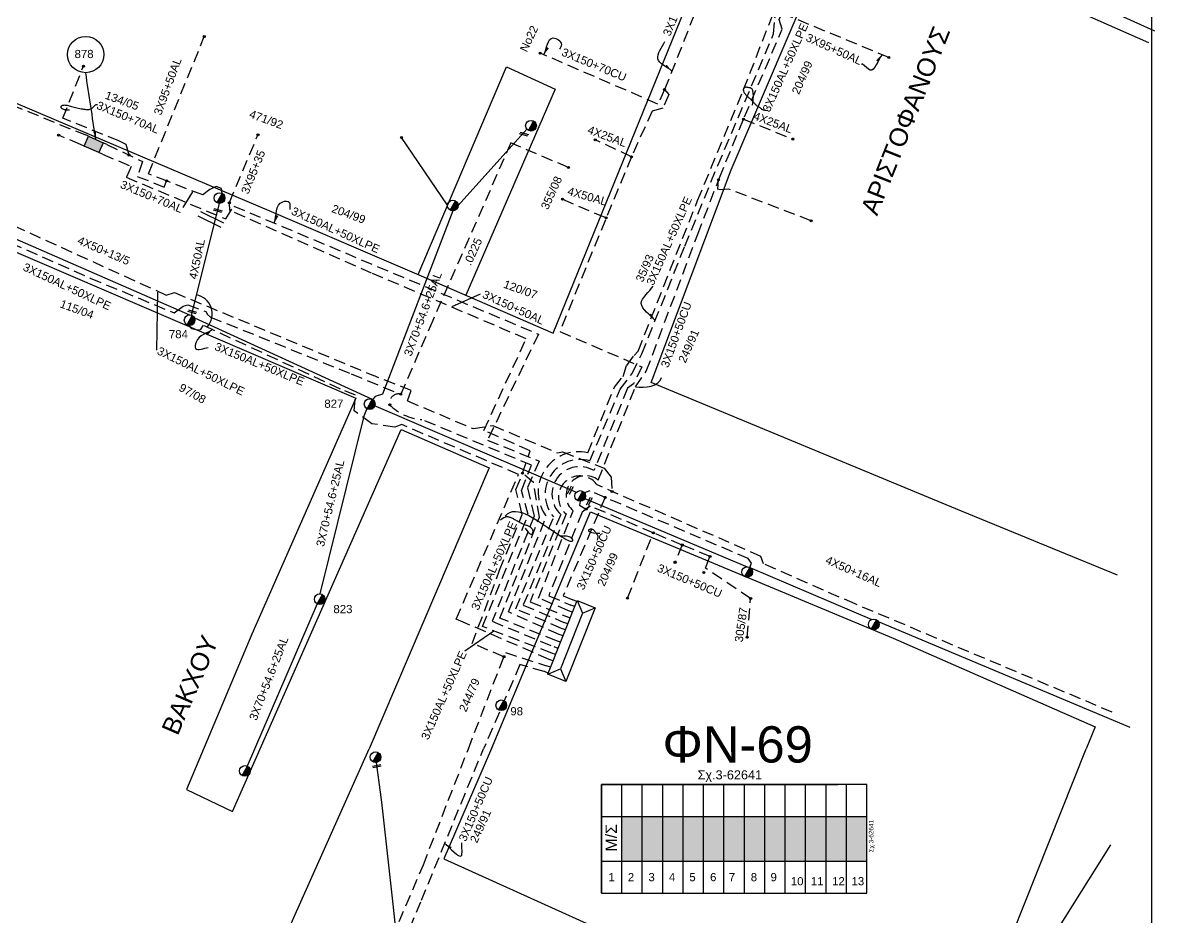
# Model space of a CAD drawing. Header units: millimetres. Extents: x 924 to 3152, y 704 to 1760.
# Drawn here: x 2663.6 to 2912.9, y 1085 to 1282.1 of the extents above; entities that cross this region are included whole.
import ezdxf
from ezdxf.enums import TextEntityAlignment as Align

# ---------------------------------------------------------------- set-up
doc = ezdxf.new("R2010")
doc.units = ezdxf.units.MM
doc.linetypes.add('DASHED', pattern=[19.05, 12.7, -6.35])
for name, color, linetype in [('Link Box 4 Διευθύνσεων', 7, 'Continuous'), ('Άγνωστα', 7, 'Continuous'), ('Ασφαλειοκιβώτια Χ.Τ 13 αναχωρήσεων', 7, 'Continuous'), ('Γέφυρες Εναέριου Δικτύου', 7, 'Continuous'), ('Γυμνά εναέρια ΧΤ (3Φ)   4x50AL', 7, 'Continuous'), ('Γυμνά εναέρια ΧΤ και ΦΟΠ (3Φ)   4x50+16AL', 7, 'Continuous'), ('Επιγραφές - Σχήματα', 7, 'Continuous'), ('Καλώδια ΧΤ   3x150+50AL', 7, 'DASHED'), ('Καλώδια ΧΤ   3x150+50CU', 7, 'DASHED'), ('Καλώδια ΧΤ   3x150+70AL', 7, 'DASHED'), ('Καλώδια ΧΤ   3x150AL+50XLPE', 7, 'DASHED'), ('Μηχανική τομή', 7, 'Continuous'), ('Στύλος ΦΜ', 7, 'Continuous'), ('Στύλος ΦΜ @ 1', 7, 'Continuous'), ('Συνδέσεις', 7, 'Continuous'), ('Συνεστραμμένα ΧΤ   3x70+54.6+25 AL', 7, 'SYN_LINE'), ('Συνεστραμμένα ΧΤ   4x120+25 AL', 7, 'SYN_LINE'), ('Τομή', 7, 'Continuous'), ('Υποσταθμός πόλεως', 7, 'Continuous'), ('Υπόβαθρο ΔΕΗ', 7, 'Continuous'), ('Υπόγεια καλώδια Παροχών ΧΤ   .0225', 7, 'DASHED'), ('Υπόγεια καλώδια Παροχών ΧΤ   4x25', 7, 'DASHED'), ('Υπόγεια καλώδια Παροχών ΧΤ   4x50AL', 7, 'DASHED')]:
    doc.layers.add(name, color=color, linetype=linetype)
doc.styles.get("Standard").update_dxf_attribs({"font": 'ARIAL.TTF'})
doc.linetypes.add('SYN_LINE', pattern='A,0.5,-0.0001,["/\\/\\/\\/",Standard,S=0.1,R=0,X=0,Y=-0.05],-0.25', length=0.7501)
doc.dimstyles.new('ISO-25', dxfattribs={"dimtxt": 2.5, "dimasz": 2.5, "dimexe": 1.25, "dimexo": 0.625, "dimtad": 1, "dimtxsty": 'Standard', "dimcen": 2.5, "dimadec": 0, "dimazin": 0, "dimtfac": 1, "dimtmove": 0, "dimatfit": 3, "dimfxl": 1, "dimarcsym": 0})
doc.dimstyles.get("Standard").update_dxf_attribs({"dimtxt": 0.18, "dimasz": 0.18, "dimexe": 0.18, "dimexo": 0.0625, "dimgap": 0.09, "dimtad": 0, "dimtih": 1, "dimtoh": 1, "dimdec": 4, "dimzin": 0, "dimdsep": 46, "dimtxsty": 'Standard', "dimcen": 0.09, "dimadec": 0, "dimazin": 0, "dimtfac": 1, "dimtdec": 4, "dimtofl": 0, "dimtmove": 0, "dimatfit": 3, "dimfxl": 1, "dimtolj": 1, "dimtzin": 0, "dimarcsym": 0})

# ---------------------------------------------------------------- blocks, each defined once
blk = doc.blocks.new('ΥΠΑΡΧΩΝ ΤΣΙΜΕΝΤΕΝΙΟΣ ΣΤΥΛΟΣ')
at = {"layer": 'Στύλος ΦΜ'}
blk.add_hatch(color=256, dxfattribs=at).paths.add_polyline_path([(-1.29, -2.28, 0.574793), (2.62, 0, 0.268822), (1.3, 2.27)])
blk.add_line((-1.29, -2.28), (1.3, 2.27), dxfattribs=at)
blk.add_circle((0, 0), 2.62, dxfattribs=at)
at = {"layer": 'Στύλος ΦΜ', "flags": 4}
for tag, p in [('ΑΡΙΘΜΟΣ', (-4.68, 8.05)), ('ΤΥΠΟΣ', (-4.91, 3.03))]:
    blk.add_attdef(tag, p, '', height=4, dxfattribs=at)
blk = doc.blocks.new('ΜΗΧΑΝΙΚΗ ΤΟΜΗ')
at = {"layer": 'Μηχανική τομή', "ltscale": 40}
for p, q in [((-1.89, 0.78), (1.89, 0.78)), ((1.89, 0), (-1.89, 0))]:
    blk.add_line(p, q, dxfattribs=at)
blk = doc.blocks.new('LINK BOX 4 ΑΝΑΧΩΡΗΣΕΩΝ')
at = {"layer": 'Link Box 4 Διευθύνσεων', "ltscale": 40}
blk.add_hatch(color=256, dxfattribs=at).paths.add_polyline_path([(-3.54, 0), (-3.54, -4.67), (3.54, -4.67), (3.54, 0)])
for p, q in [((-3.54, 0), (-5.33, 0)), ((5.33, 0), (3.54, 0)), ((-3.54, -4.67), (-5.33, -4.67)), ((5.33, -4.67), (3.54, -4.67))]:
    blk.add_line(p, q, dxfattribs=at)
blk.add_lwpolyline([(-3.54, -4.67), (-3.54, 0), (3.54, 0), (3.54, -4.67)], close=True, dxfattribs=at)
blk = doc.blocks.new('ΥΠΟΣΤΑΘΜΟΣ ΠΟΛΕΩΣ 13 ΑΝΑΧΩΡΗΣΕΩΝ')
at = {"layer": 'Υποσταθμός πόλεως', "ltscale": 40}
for p, q in [((-11.12, -2.82), (-11.12, -4)), ((-9.53, -2.82), (-9.53, -4)), ((-7.77, -2.82), (-7.77, -4)), ((-5.99, -2.82), (-5.99, -4)), ((-4.14, -2.82), (-4.14, -4)), ((-2.3, -2.82), (-2.3, -4)), ((-0.43, -2.82), (-0.43, -4)), ((1.54, -2.82), (1.54, -4)), ((3.43, -2.82), (3.43, -4)), ((5.39, -2.82), (5.39, -4)), ((7.32, -2.82), (7.32, -4)), ((9.32, -2.82), (9.32, -4)), ((11.11, -2.82), (11.11, -4))]:
    blk.add_line(p, q, dxfattribs=at)
blk.add_lwpolyline([(-11.43, 2.82), (11.43, 2.82), (11.43, -2.82), (-11.43, -2.82)], close=True, dxfattribs=at)
for points in [[(-8.62, 0), (-11.43, 2.82)], [(-11.43, -2.82), (-8.62, 0)], [(-8.62, 0), (8.62, 0)], [(8.62, 0), (11.43, 2.82)], [(11.43, -2.82), (8.62, 0)]]:
    blk.add_lwpolyline(points, dxfattribs=at)
at = {"layer": 'Υποσταθμός πόλεως', "linetype": 'SYN_LINE', "ltscale": 40, "flags": 1}
for tag, p in [('ΜΕΤΑΣΧΗΜΑΤΙΣΜΟΣ', (12.22, 1.68)), ('ΙΣΧΥΣ', (12.2, -1.11)), ('ΑΡΙΘΜΟΣ', (12.32, -3.83))]:
    blk.add_attdef(tag, p, '', height=1.8, dxfattribs=at)
blk = doc.blocks.new('_ΣΥΝΔΕΣΗ')
at = {"layer": 'Συνδέσεις', "linetype": 'SYN_LINE', "ltscale": 40}
blk.add_hatch(color=256, dxfattribs=at).paths.add_polyline_path([(0.5, -0.01, 1), (-0.5, -0.01, 1)])
at = {"layer": 'Συνδέσεις'}
blk.add_circle((0, -0.01), 0.5, dxfattribs=at)
blk = doc.blocks.new('ΑΣΦΑΛΕΙΟΚΙΒΩΤΙΟ ΥΠΟΣΤΑΘΜΟΥ 13 ΑΝΑΧΩΡΗΣΕΩΝ')
at = {"layer": 'Ασφαλειοκιβώτια Χ.Τ 13 αναχωρήσεων', "ltscale": 40}
for p, q in [((-23.86, 58.34), (23.96, 58.34)), ((-9.78, 58.34), (-9.78, -58.66)), ((9.87, 58.34), (9.87, -58.66)), ((23.96, 58.34), (23.96, -45.89)), ((-23.86, 49.34), (23.96, 49.34)), ((-23.86, 40.34), (23.96, 40.34)), ((-23.86, 31.34), (23.96, 31.34)), ((-23.86, 22.34), (23.96, 22.34)), ((-23.86, 13.34), (23.96, 13.34)), ((-23.86, 4.34), (23.96, 4.34)), ((-23.86, -4.66), (23.96, -4.66)), ((-23.86, -13.66), (23.96, -13.66)), ((-23.86, -22.66), (23.96, -22.66)), ((-23.86, -31.66), (23.96, -31.66)), ((-23.86, -40.66), (23.96, -40.66)), ((-23.86, -49.66), (23.96, -49.66))]:
    blk.add_line(p, q, dxfattribs=at)
at = {"layer": 'Ασφαλειοκιβώτια Χ.Τ 13 αναχωρήσεων'}
blk.add_lwpolyline([(-23.86, -58.66), (23.96, -58.66), (23.96, 58.34), (-23.86, 58.34)], close=True, dxfattribs=at)
for s, p in [('1', (-18.64, 55.26)), ('2', (-18.64, 46.69)), ('3', (-18.64, 37.62)), ('4', (-18.64, 28.59)), ('5', (-18.64, 19.58)), ('6', (-18.64, 10.45)), ('7', (-18.64, 2.2)), ('8', (-18.64, -7.48)), ('9', (-18.64, -16.18)), ('10', (-20.44, -25.14)), ('11', (-20.44, -33.94)), ('12', (-20.44, -43.31)), ('13', (-20.44, -51.88))]:
    blk.add_text(s, height=3.6, rotation=270, dxfattribs=at).set_placement(p)
at = {"layer": 'Ασφαλειοκιβώτια Χ.Τ 13 αναχωρήσεων', "ltscale": 40}
for tag, height, p in [('ΟΝΟΜΑ', 5, (1.15, 62.43)), ('ΚΕΙΜΕΝΟ 1', 2, (17.15, 53.4)), ('ΚΕΙΜΕΝΟ 2', 2, (17.15, 44.69)), ('ΚΕΙΜΕΝΟ 3', 2, (16.99, 35.93)), ('ΚΕΙΜΕΝΟ 4', 2, (16.99, 26.95)), ('ΚΕΙΜΕΝΟ 5', 2, (16.99, 18.11)), ('ΚΕΙΜΕΝΟ 6', 2, (16.99, 9.19)), ('ΚΕΙΜΕΝΟ 7', 2, (16.99, 0.11)), ('ΚΕΙΜΕΝΟ 8', 2, (16.99, -8.61)), ('ΚΕΙΜΕΝΟ 9', 2, (16.99, -17.74)), ('ΚΕΙΜΕΝΟ 10', 2, (16.99, -26.96)), ('ΚΕΙΜΕΝΟ 11', 2, (16.99, -36.04)), ('ΚΕΙΜΕΝΟ 12', 2, (16.99, -44.96)), ('ΚΕΙΜΕΝΟ 13', 2, (16.99, -54.16)), ('ΣΧ', 2, (1.2, -60.52))]:
    blk.add_attdef(tag, text='', height=height, dxfattribs=at).set_placement(p, align=Align.MIDDLE_CENTER)
blk = doc.blocks.new('ΤΟΜΗ')
at = {"layer": 'Τομή', "ltscale": 40}
for p, q in [((-5.68, 0), (5.68, 0)), ((5.68, -2.33), (-5.68, -2.33))]:
    blk.add_line(p, q, dxfattribs=at)

msp = doc.modelspace()

# ---------------------------------------------------------------- hatches: boundary and pattern name
at = {"layer": 'Ασφαλειοκιβώτια Χ.Τ 13 αναχωρήσεων'}
for color, points in [(6, [(2795.583, 1097.41), (2800.083, 1097.41), (2800.083, 1107.237), (2795.583, 1107.237)]), (1, [(2800.083, 1097.41), (2804.583, 1097.41), (2804.583, 1107.237), (2800.083, 1107.237)]), (85, [(2804.583, 1097.41), (2809.083, 1097.41), (2809.083, 1107.237), (2804.583, 1107.237)]), (5, [(2809.083, 1097.41), (2813.583, 1097.41), (2813.583, 1107.237), (2809.083, 1107.237)]), (30, [(2813.583, 1097.41), (2818.083, 1097.41), (2818.083, 1107.237), (2813.583, 1107.237)]), (2, [(2818.083, 1097.41), (2822.583, 1097.41), (2822.583, 1107.237), (2818.083, 1107.237)]), (27, [(2822.583, 1097.41), (2827.083, 1097.41), (2827.083, 1107.237), (2822.583, 1107.237)]), (133, [(2827.083, 1097.41), (2831.583, 1097.41), (2831.583, 1107.237), (2827.083, 1107.237)]), (151, [(2831.583, 1097.41), (2836.083, 1097.41), (2836.083, 1107.237), (2831.583, 1107.237)]), (62, [(2836.083, 1097.41), (2840.583, 1097.41), (2840.583, 1107.237), (2836.083, 1107.237)]), (173, [(2840.583, 1097.41), (2845.083, 1097.41), (2845.083, 1107.237), (2840.583, 1107.237)]), (154, [(2845.018, 1097.423), (2849.518, 1097.423), (2849.518, 1107.25), (2845.018, 1107.25)])]:
    msp.add_hatch(color=color, dxfattribs=at).paths.add_polyline_path(points)

# ---------------------------------------------------------------- linework, layer by layer
at = {"layer": 'Άγνωστα', "color": 85, "linetype": 'DASHED', "ltscale": 0.2}
for points in [[(2695.491, 1247.158), (2691.26, 1248.793), (2703.581, 1279.046)], [(2709.114, 1242.418), (2709.11, 1242.474), (2715.418, 1257.416)], [(2724.559, 1027.041), (2723.778, 1028.415), (2734.217, 1052.805), (2746.521, 1084.074), (2751.85, 1096.606), (2757.339, 1110.751), (2761.771, 1122.175), (2769.955, 1143.365), (2779.016, 1140.437)]]:
    msp.add_lwpolyline(points, dxfattribs=at)
at = {"layer": 'Άγνωστα', "color": 27, "linetype": 'DASHED', "ltscale": 0.2}
msp.add_lwpolyline([(2805.005, 1267.351), (2803.525, 1264.184), (2777.588, 1275.388)], dxfattribs=at)
at = {"layer": 'Άγνωστα', "color": 6, "linetype": 'DASHED', "ltscale": 0.2}
msp.add_lwpolyline([(2837.279, 1238.469), (2819.148, 1245.444), (2817.226, 1245.27), (2816.702, 1245.444), (2816.905, 1247.471)], dxfattribs=at)
at = {"layer": 'Άγνωστα', "color": 154}
for points in [[(2650.645, 1239.443), (2700.358, 1217.737)], [(2701.411, 1217.087), (2740.548, 1199.139)]]:
    msp.add_lwpolyline(points, dxfattribs=at)
at = {"layer": 'Γέφυρες Εναέριου Δικτύου'}
for points in [[(2824.38, 1263.907), (2824.544, 1265.086), (2824.597, 1265.992), (2824.556, 1266.662), (2824.441, 1267.133), (2824.271, 1267.444), (2824.065, 1267.632), (2823.841, 1267.734), (2823.62, 1267.788), (2823.416, 1267.825), (2823.231, 1267.851), (2823.066, 1267.865), (2822.92, 1267.866), (2822.791, 1267.855), (2822.68, 1267.83), (2822.586, 1267.791), (2822.507, 1267.738), (2822.444, 1267.669), (2822.397, 1267.587), (2822.364, 1267.493), (2822.347, 1267.389), (2822.345, 1267.277), (2822.359, 1267.158), (2822.388, 1267.035), (2822.432, 1266.909), (2822.491, 1266.781), (2822.564, 1266.653), (2822.65, 1266.525), (2822.746, 1266.397), (2822.852, 1266.27), (2822.966, 1266.146), (2823.086, 1266.023), (2823.211, 1265.904), (2823.34, 1265.788), (2823.471, 1265.674), (2823.604, 1265.562), (2823.736, 1265.45), (2823.867, 1265.338), (2823.996, 1265.224), (2824.121, 1265.107), (2824.242, 1264.987), (2824.357, 1264.863), (2824.468, 1264.735), (2824.576, 1264.606), (2824.682, 1264.478), (2824.788, 1264.353), (2824.896, 1264.231), (2825.007, 1264.115), (2825.122, 1264.007), (2825.243, 1263.908), (2825.367, 1263.817), (2825.493, 1263.731), (2825.619, 1263.65), (2825.742, 1263.572), (2825.861, 1263.494), (2825.973, 1263.416), (2826.077, 1263.335), (2826.174, 1263.251), (2826.274, 1263.166), (2826.392, 1263.082), (2826.544, 1263.002), (2826.744, 1262.929), (2827.006, 1262.865), (2827.344, 1262.813), (2827.775, 1262.777)], [(2673.894, 1262.869), (2673.559, 1262.858), (2673.267, 1262.866), (2673.017, 1262.889), (2672.803, 1262.926), (2672.622, 1262.974), (2672.471, 1263.031), (2672.347, 1263.093), (2672.245, 1263.159), (2672.163, 1263.226), (2672.1, 1263.294), (2672.055, 1263.362), (2672.027, 1263.429), (2672.016, 1263.497), (2672.021, 1263.563), (2672.041, 1263.629), (2672.077, 1263.693), (2672.126, 1263.755), (2672.19, 1263.813), (2672.27, 1263.865), (2672.367, 1263.91), (2672.481, 1263.946), (2672.614, 1263.969), (2672.766, 1263.979), (2672.938, 1263.973), (2673.131, 1263.951), (2673.344, 1263.914), (2673.573, 1263.863), (2673.819, 1263.803), (2674.079, 1263.734), (2674.351, 1263.66), (2674.633, 1263.583), (2674.924, 1263.506), (2675.223, 1263.429), (2675.525, 1263.356), (2675.828, 1263.286), (2676.131, 1263.221), (2676.428, 1263.162), (2676.719, 1263.109), (2676.999, 1263.064), (2677.266, 1263.028), (2677.519, 1263.002), (2677.756, 1262.987), (2677.978, 1262.987), (2678.187, 1263.004), (2678.383, 1263.039), (2678.567, 1263.095), (2678.74, 1263.175), (2678.901, 1263.281), (2679.053, 1263.412), (2679.197, 1263.56), (2679.335, 1263.711), (2679.47, 1263.854), (2679.603, 1263.977), (2679.738, 1264.068), (2679.877, 1264.114), (2680.021, 1264.105)], [(2774.278, 1170.769), (2774.64, 1170.274), (2774.938, 1169.907), (2775.181, 1169.653), (2775.376, 1169.494), (2775.53, 1169.416), (2775.651, 1169.4), (2775.746, 1169.432), (2775.823, 1169.495), (2775.888, 1169.575), (2775.942, 1169.667), (2775.984, 1169.77), (2776.012, 1169.88), (2776.026, 1169.996), (2776.025, 1170.115), (2776.008, 1170.236), (2775.974, 1170.355), (2775.923, 1170.47), (2775.856, 1170.582), (2775.773, 1170.689), (2775.677, 1170.791), (2775.569, 1170.886), (2775.449, 1170.976), (2775.32, 1171.058), (2775.183, 1171.133), (2775.038, 1171.2), (2774.886, 1171.261), (2774.727, 1171.319), (2774.561, 1171.376), (2774.388, 1171.435), (2774.208, 1171.498), (2774.021, 1171.568), (2773.826, 1171.647), (2773.625, 1171.737), (2773.42, 1171.837), (2773.211, 1171.944), (2773.002, 1172.055), (2772.795, 1172.169), (2772.592, 1172.282), (2772.395, 1172.394), (2772.206, 1172.5), (2772.027, 1172.6), (2771.857, 1172.694), (2771.693, 1172.781), (2771.533, 1172.862), (2771.374, 1172.937), (2771.215, 1173.008), (2771.054, 1173.073), (2770.887, 1173.134), (2770.713, 1173.189), (2770.527, 1173.228), (2770.323, 1173.241), (2770.096, 1173.215), (2769.841, 1173.139), (2769.552, 1173.003), (2769.225, 1172.793), (2768.853, 1172.5)], [(2769.908, 1173.404), (2770.386, 1173.887), (2770.916, 1174.215), (2771.497, 1174.399), (2772.127, 1174.448), (2772.805, 1174.373), (2773.529, 1174.185), (2774.299, 1173.894), (2775.114, 1173.511), (2775.968, 1173.047), (2776.849, 1172.522), (2777.74, 1171.957), (2778.623, 1171.37), (2779.483, 1170.784), (2780.302, 1170.217), (2781.064, 1169.691), (2781.751, 1169.225), (2782.352, 1168.837), (2782.869, 1168.523), (2783.308, 1168.278), (2783.676, 1168.096), (2783.979, 1167.97), (2784.224, 1167.895), (2784.417, 1167.864), (2784.565, 1167.87), (2784.673, 1167.909), (2784.744, 1167.973), (2784.779, 1168.059), (2784.781, 1168.16), (2784.752, 1168.271), (2784.692, 1168.387), (2784.604, 1168.502), (2784.489, 1168.61), (2784.349, 1168.708), (2784.176, 1168.792), (2783.963, 1168.863), (2783.703, 1168.918), (2783.388, 1168.957), (2783.011, 1168.977), (2782.564, 1168.98), (2782.04, 1168.962)]]:
    msp.add_lwpolyline(points, dxfattribs=at)
at = {"layer": 'Γυμνά εναέρια ΧΤ (3Φ)   4x50AL', "color": 154, "ltscale": 0.2}
msp.add_lwpolyline([(2700.732, 1217.676), (2706.957, 1242.298)], dxfattribs=at)
at = {"layer": 'Γυμνά εναέρια ΧΤ και ΦΟΠ (3Φ)   4x50+16AL', "color": 30, "ltscale": 0.2}
msp.add_lwpolyline([(2740.349, 1198.066), (2785.55, 1178.651)], dxfattribs=at)
at = {"layer": 'Γυμνά εναέρια ΧΤ και ΦΟΠ (3Φ)   4x50+16AL', "color": 62, "ltscale": 0.2}
for points in [[(2787.447, 1177.285), (2823.207, 1162.264)], [(2823.792, 1162.108), (2850.667, 1150.643)], [(2852.086, 1150.18), (2907.508, 1126.941)]]:
    msp.add_lwpolyline(points, dxfattribs=at)
at = {"layer": 'Επιγραφές - Σχήματα'}
msp.add_lwpolyline([(945.928, 1724.828), (2912.268, 1724.828), (2912.268, 721.757), (945.928, 721.757)], close=True, dxfattribs=at)
at = {"layer": 'Επιγραφές - Σχήματα', "color": 151, "linetype": 'DASHED', "ltscale": 0.2}
msp.add_lwpolyline([(2854.417, 1274.44), (2832.201, 1283.642), (2834.528, 1288.883), (2836.175, 1293.416), (2839.697, 1301.987), (2843.116, 1310.126), (2843.151, 1310.868)], dxfattribs=at)
at = {"layer": 'Επιγραφές - Σχήματα'}
for points in [[(2798.561, 1201.867), (2799.403, 1201.783), (2800.296, 1201.784), (2801.197, 1201.875), (2802.063, 1202.064), (2802.852, 1202.357), (2803.521, 1202.762), (2804.028, 1203.286), (2804.329, 1203.935)], [(2790.745, 1169.552), (2790.005, 1169.587), (2789.431, 1169.645), (2789.002, 1169.722), (2788.698, 1169.812), (2788.497, 1169.911), (2788.38, 1170.013), (2788.325, 1170.114), (2788.311, 1170.209), (2788.321, 1170.294), (2788.35, 1170.368), (2788.393, 1170.431), (2788.45, 1170.483), (2788.517, 1170.524), (2788.592, 1170.555), (2788.673, 1170.575), (2788.755, 1170.585), (2788.838, 1170.585), (2788.921, 1170.574), (2789.004, 1170.553), (2789.086, 1170.522), (2789.167, 1170.481), (2789.247, 1170.43), (2789.325, 1170.369), (2789.402, 1170.298), (2789.478, 1170.219), (2789.552, 1170.131), (2789.626, 1170.037), (2789.7, 1169.939), (2789.774, 1169.839), (2789.849, 1169.737), (2789.926, 1169.637), (2790.005, 1169.54), (2790.086, 1169.445), (2790.162, 1169.345), (2790.227, 1169.231), (2790.272, 1169.092), (2790.292, 1168.92), (2790.278, 1168.704), (2790.223, 1168.436), (2790.12, 1168.105)]]:
    msp.add_lwpolyline(points, dxfattribs=at)
msp.add_circle((2677.46, 1275.092), 4, dxfattribs=at)
at = {"layer": 'Επιγραφές - Σχήματα', "linetype": 'Continuous'}
msp.add_arc((2701.002, 1217.914), 4.321, 319.83937, 79.11162, dxfattribs=at)
at = {"layer": 'Καλώδια ΧΤ   3x150+50AL', "color": 173, "ltscale": 0.2}
for points in [[(2590.763, 1299.632), (2588.632, 1294.668), (2629.348, 1277.002), (2677.243, 1257.438)], [(2676.31, 1255.298), (2671.491, 1257.31)]]:
    msp.add_lwpolyline(points, dxfattribs=at)
at = {"layer": 'Καλώδια ΧΤ   3x150+50AL', "color": 2, "ltscale": 0.2}
for points in [[(2597.77, 1219.561), (2611.982, 1211.386), (2633.242, 1249.241), (2654.735, 1240.523), (2695.222, 1222.082), (2697.029, 1222.646), (2740.87, 1204.369)], [(2748.35, 1198.778), (2749.146, 1201.063), (2740.87, 1204.369)], [(2748.35, 1198.778), (2762.8, 1192.717), (2767.178, 1193.354), (2781.416, 1187.322), (2782.546, 1187.582), (2791.67, 1183.936), (2793.233, 1182.016), (2793.416, 1178.827)]]:
    msp.add_lwpolyline(points, dxfattribs=at)
at = {"layer": 'Καλώδια ΧΤ   3x150+50AL', "color": 85, "ltscale": 0.2}
msp.add_lwpolyline([(2781.225, 1145.954), (2768.728, 1150.906), (2774.296, 1165.043), (2777.428, 1173.201), (2776.142, 1180.803), (2773.719, 1182.842), (2775.396, 1187.826), (2765.195, 1192.301), (2774.51, 1212.47), (2740.448, 1226.953), (2709.241, 1240.711), (2709.114, 1242.418)], dxfattribs=at)
at = {"layer": 'Καλώδια ΧΤ   3x150+50CU', "color": 6, "ltscale": 0.2}
for points in [[(2790.371, 1181.344), (2798.561, 1201.867), (2800.975, 1205.328), (2812.321, 1235.496), (2817.078, 1247.923), (2822.626, 1261.395), (2830.947, 1280.675), (2830.287, 1282.784), (2837.948, 1300.61), (2841.506, 1310.041), (2839.749, 1311.89), (2839.226, 1313.254), (2840.119, 1315.031), (2820.882, 1324.49)], [(2783.867, 1152.553), (2777.254, 1155.368), (2784.871, 1174.586)]]:
    msp.add_lwpolyline(points, dxfattribs=at)
at = {"layer": 'Καλώδια ΧΤ   3x150+50CU', "color": 62, "ltscale": 0.2}
for points in [[(2791.919, 1177.534), (2782.646, 1155.846), (2784.819, 1154.932)], [(2823.792, 1162.108), (2824.136, 1163.051), (2823.456, 1164.048), (2788.517, 1178.988), (2787.346, 1178.566)]]:
    msp.add_lwpolyline(points, dxfattribs=at)
at = {"layer": 'Καλώδια ΧΤ   3x150+50CU', "color": 30, "ltscale": 0.2}
for points in [[(2787.705, 1174.953), (2788.595, 1175.639), (2786.811, 1174.253), (2779.471, 1155.852), (2784.369, 1153.807)], [(2786.412, 1176.67), (2786.224, 1175.853), (2787.703, 1174.946)], [(2823.208, 1146.706), (2823.967, 1155.244), (2814.014, 1161.928), (2815.016, 1164.522), (2808.902, 1167.038), (2802.525, 1169.709), (2788.595, 1175.639)], [(2796.849, 1155.343), (2802.525, 1169.709)], [(2808.909, 1167.054), (2807.304, 1163.222)]]:
    msp.add_lwpolyline(points, dxfattribs=at)
at = {"layer": 'Καλώδια ΧΤ   3x150+50CU', "color": 1, "ltscale": 0.2}
for points in [[(2778.508, 1139.168), (2773.126, 1140.711), (2765.14, 1122.175)], [(2747.358, 1079.113), (2751.466, 1088.814), (2760.152, 1110.093), (2765.14, 1122.175)]]:
    msp.add_lwpolyline(points, dxfattribs=at)
at = {"layer": 'Καλώδια ΧΤ   3x150+50CU', "color": 6, "ltscale": 0.2}
msp.add_arc((2787.659, 1177.935), 4.357, 51.4903, 230.22388, dxfattribs=at)
at = {"layer": 'Καλώδια ΧΤ   3x150+70AL', "color": 27, "ltscale": 0.2}
msp.add_lwpolyline([(2826.408, 1318.944), (2826.574, 1317.367), (2824.98, 1316.538), (2822.753, 1312.148), (2805.005, 1267.351)], dxfattribs=at)
at = {"layer": 'Καλώδια ΧΤ   3x150+70AL', "color": 85, "ltscale": 0.2}
for points in [[(2687.003, 1252.944), (2686.41, 1255.28), (2684.761, 1256.045), (2672.42, 1261.058), (2676.957, 1272.502)], [(2682.127, 1255.307), (2689.994, 1251.494), (2688.823, 1248.237), (2694.76, 1245.898), (2695.282, 1247.239)], [(2707.542, 1244.498), (2707.402, 1245.607), (2706.174, 1246.033), (2704.839, 1245.393), (2703.238, 1244.167), (2695.284, 1247.245)]]:
    msp.add_lwpolyline(points, dxfattribs=at)
at = {"layer": 'Καλώδια ΧΤ   3x150AL+50XLPE', "color": 133, "ltscale": 0.2}
for points in [[(2788.533, 1185.558), (2795.218, 1201.344), (2797.868, 1204.823), (2799.988, 1209.135), (2809.46, 1232.848), (2816.738, 1250.66), (2829.018, 1279.614), (2829.327, 1283.192), (2836.223, 1300.392), (2839.785, 1309.184)], [(2782.314, 1148.675), (2772.208, 1152.955), (2780.559, 1173.228)]]:
    msp.add_lwpolyline(points, dxfattribs=at)
at = {"layer": 'Καλώδια ΧΤ   3x150AL+50XLPE', "color": 151, "ltscale": 0.2}
for points in [[(2788.069, 1187.356), (2793.949, 1201.839), (2795.846, 1204.185), (2796.658, 1206.621), (2798.284, 1208.786), (2799.187, 1209.779), (2812.294, 1242.957), (2822.417, 1267.366), (2831.277, 1290.146), (2834.528, 1288.883)], [(2781.783, 1147.349), (2770.634, 1152.291), (2778.948, 1173.346)]]:
    msp.add_lwpolyline(points, dxfattribs=at)
at = {"layer": 'Καλώδια ΧΤ   3x150AL+50XLPE', "color": 27, "ltscale": 0.2}
for points in [[(2805.005, 1267.351), (2805.923, 1266.306), (2804.655, 1263.28), (2802.259, 1262.647), (2797.722, 1252.566), (2791.954, 1238.671), (2781.93, 1214.073), (2799.979, 1206.28), (2798.188, 1202.577), (2796.85, 1201.574), (2789.449, 1183.423)], [(2782.12, 1173.782), (2773.86, 1153.806), (2782.838, 1149.983)]]:
    msp.add_lwpolyline(points, dxfattribs=at)
at = {"layer": 'Καλώδια ΧΤ   3x150AL+50XLPE', "color": 5, "ltscale": 0.2}
for points in [[(2783.82, 1250.214), (2771.144, 1255.622), (2753.92, 1216.484), (2746.879, 1200.266), (2746.826, 1200.255)], [(2650.551, 1238.981), (2651.079, 1237.763), (2652.208, 1237.068), (2653.945, 1236.635), (2678.465, 1225.856), (2696.944, 1218.171), (2698.953, 1219.692), (2699.952, 1219.964), (2703.947, 1218.475), (2704.313, 1217.806), (2704.982, 1217.258), (2735.95, 1204.766), (2746.838, 1200.25)], [(2780.133, 1143.228), (2764.883, 1149.097), (2774.943, 1173.734), (2773.463, 1179.087), (2775.651, 1184.616), (2751.553, 1194.671)]]:
    msp.add_lwpolyline(points, dxfattribs=at)
at = {"layer": 'Καλώδια ΧΤ   3x150AL+50XLPE', "color": 173, "ltscale": 0.2}
msp.add_lwpolyline([(2681.194, 1253.168), (2687.485, 1250.409), (2686.408, 1248.058), (2708.322, 1238.867), (2710.078, 1241.707), (2777.21, 1213.5), (2765.993, 1190.148), (2777.384, 1185.531), (2774.777, 1179.603), (2776.273, 1173.418), (2767.02, 1150.232), (2780.688, 1144.614)], dxfattribs=at)
at = {"layer": 'Καλώδια ΧΤ   3x150AL+50XLPE', "color": 154, "ltscale": 0.2}
for points in [[(2747.082, 1193.566), (2745.535, 1193.004), (2740.511, 1193.769), (2736.622, 1196.594), (2736.87, 1200.046), (2733.574, 1201.383), (2703.345, 1215.455), (2702.658, 1214.426), (2702.04, 1214.357), (2700.873, 1214.7), (2700.358, 1215.381)], [(2772.817, 1182.606), (2747.082, 1193.566)], [(2779.584, 1141.856), (2760.633, 1150.048), (2759.089, 1150.715), (2772.817, 1182.606)]]:
    msp.add_lwpolyline(points, dxfattribs=at)
at = {"layer": 'Καλώδια ΧΤ   3x150AL+50XLPE', "color": 85, "ltscale": 0.2}
msp.add_lwpolyline([(2769.609, 1142.429), (2762.628, 1145.353), (2768.666, 1161.49), (2773.621, 1173.795), (2772.262, 1179.272), (2773.719, 1182.842)], dxfattribs=at)
at = {"layer": 'Καλώδια ΧΤ   3x150AL+50XLPE', "color": 2, "ltscale": 0.2}
for points in [[(2903.643, 1130.222), (2846.973, 1154.058), (2826.824, 1162.892), (2826.233, 1164.53), (2790.168, 1180.287)], [(2783.309, 1173.912), (2775.352, 1154.544), (2783.362, 1151.291)]]:
    msp.add_lwpolyline(points, dxfattribs=at)
at = {"layer": 'Καλώδια ΧΤ   3x150AL+50XLPE', "color": 5, "ltscale": 0.2}
for centre, radius, start, end in [((2746.337, 1198.399), 1.92, 75.23942, 193.54997), ((2752.396, 1205.921), 11.281, 224.98906, 265.71576)]:
    msp.add_arc(centre, radius, start, end, dxfattribs=at)
at = {"layer": 'Καλώδια ΧΤ   3x150AL+50XLPE', "color": 151, "ltscale": 0.2}
msp.add_arc((2786.033, 1178.707), 8.885, 76.75432, 217.11727, dxfattribs=at)
at = {"layer": 'Καλώδια ΧΤ   3x150AL+50XLPE', "color": 133, "ltscale": 0.2}
msp.add_arc((2786.326, 1178.241), 7.642, 73.21983, 220.99988, dxfattribs=at)
at = {"layer": 'Καλώδια ΧΤ   3x150AL+50XLPE', "color": 27, "ltscale": 0.2}
msp.add_arc((2786.278, 1178.228), 6.087, 58.60546, 226.91915, dxfattribs=at)
at = {"layer": 'Καλώδια ΧΤ   3x150AL+50XLPE', "color": 2, "ltscale": 0.2}
msp.add_arc((2786.33, 1177.539), 4.72, 35.60481, 230.20263, dxfattribs=at)
at = {"layer": 'Συνεστραμμένα ΧΤ   3x70+54.6+25 AL', "color": 2, "ltscale": 20}
msp.add_lwpolyline([(2843.692, 1311.632), (2912.92, 1280.34)], dxfattribs=at)
at = {"layer": 'Συνεστραμμένα ΧΤ   3x70+54.6+25 AL', "color": 30, "ltscale": 20}
for points in [[(2757.186, 1241.944), (2747.014, 1256.796)], [(2774.671, 1258.658), (2759.537, 1241.836)], [(2758.359, 1240.658), (2742.838, 1200.308), (2741.228, 1199.771), (2740.711, 1199.198), (2740.075, 1198.36)], [(2739.497, 1197.277), (2738.733, 1195.463), (2729.021, 1156.296)], [(2728.44, 1154.094), (2713.011, 1118.354)]]:
    msp.add_lwpolyline(points, dxfattribs=at)
at = {"layer": 'Συνεστραμμένα ΧΤ   3x70+54.6+25 AL', "color": 1, "ltscale": 20}
msp.add_lwpolyline([(2741.478, 1119.131), (2742.6, 1110.4), (2745.047, 1088.554), (2746.086, 1079.048)], dxfattribs=at)
at = {"layer": 'Συνεστραμμένα ΧΤ   4x120+25 AL', "color": 133, "ltscale": 20}
msp.add_lwpolyline([(2903.249, 1100.993), (2875.042, 1056.134)], dxfattribs=at)
at = {"layer": 'Υπόβαθρο ΔΕΗ'}
for points in [[(2618.544, 1330.366), (2606.638, 1301.55), (2602.196, 1290.268), (2659.182, 1265.649), (2718.333, 1240.48), (2750.87, 1226.582), (2780.445, 1213.72), (2798.494, 1258.118), (2823.01, 1318.363), (2798.266, 1330.366)], [(2904.778, 1160.404), (2869.187, 1174.988), (2802.033, 1202.852), (2819.708, 1249.696), (2835.87, 1287.707), (2844.156, 1307.547), (2911.601, 1277.73)], [(2750.681, 1226.662), (2770.15, 1272.397), (2780.919, 1267.445), (2761.197, 1222.091)], [(2578.832, 1122.175), (2650.428, 1236.53), (2737.005, 1199.372), (2714.085, 1147.419), (2699.67, 1113.166)], [(2709.826, 1108.368), (2746.975, 1192.492), (2766.374, 1184.06), (2739.895, 1122.175)], [(2766.845, 1122.175), (2788.696, 1174.373), (2855.373, 1146.504), (2899.907, 1126.987), (2897.884, 1122.175)], [(2699.67, 1113.166), (2709.826, 1108.368)]]:
    msp.add_lwpolyline(points, dxfattribs=at)
at = {"layer": 'Υπόβαθρο ΔΕΗ', "ltscale": 0.2}
for points in [[(2578.832, 1122.175), (2569.629, 1106.995), (2703.347, 1040.267), (2739.895, 1122.175)], [(2766.856, 1122.202), (2756.389, 1097.937), (2868.132, 1047.392), (2897.884, 1122.175)]]:
    msp.add_lwpolyline(points, dxfattribs=at)
at = {"layer": 'Υπόγεια καλώδια Παροχών ΧΤ   4x25', "color": 6, "ltscale": 0.2}
msp.add_lwpolyline([(2822.401, 1260.849), (2833.242, 1256.471)], dxfattribs=at)
at = {"layer": 'Υπόγεια καλώδια Παροχών ΧΤ   4x25', "color": 27, "ltscale": 0.2}
msp.add_lwpolyline([(2797.722, 1252.566), (2789.732, 1256.293)], dxfattribs=at)
at = {"layer": 'Υπόγεια καλώδια Παροχών ΧΤ   4x50AL', "color": 27, "ltscale": 0.2}
msp.add_lwpolyline([(2782.495, 1243.21), (2792.137, 1239.111)], dxfattribs=at)

# ---------------------------------------------------------------- block references
at = {"layer": 'Link Box 4 Διευθύνσεων', "xscale": 0.4999999999999752, "yscale": 0.4999999999999752, "zscale": 0.4999999999999752, "rotation": 336.4319096520719}
msp.add_blockref('LINK BOX 4 ΑΝΑΧΩΡΗΣΕΩΝ', (2679.685, 1256.373), dxfattribs=at)
at = {"layer": 'Ασφαλειοκιβώτια Χ.Τ 13 αναχωρήσεων'}
ref = msp.add_blockref('ΑΣΦΑΛΕΙΟΚΙΒΩΤΙΟ ΥΠΟΣΤΑΘΜΟΥ 13 ΑΝΑΧΩΡΗΣΕΩΝ', (2820.253, 1102.3), dxfattribs=dict(at, xscale=0.5, yscale=0.5, zscale=0.5, rotation=90))
ref.add_attrib('ΣΧ', 'Σχ.3-62641', dxfattribs={"ltscale": 40, "height": 1, "rotation": 90}).set_placement((2850.515, 1102.902), align=Align.MIDDLE_CENTER)
at = {"layer": 'Μηχανική τομή'}
for p, xscale, yscale, zscale, rotation in [((2773.975, 1257.361), 0.4999999999999828, 0.4999999999999828, 0.4999999999999828, 344.0927430897682), ((2706.518, 1240.563), 0.4999999999999828, 0.4999999999999828, 0.4999999999999828, 344.0927430897682), ((2700.876, 1218.243), 0.4999999999999828, 0.4999999999999828, 0.4999999999999828, 344.0927430897682), ((2784.415, 1179.025), 0.4999999999999828, 0.4999999999999828, 0.4999999999999828, 63.99769562223919), ((2788.598, 1176.587), 0.4999999999999828, 0.4999999999999828, 0.4999999999999828, 63.99769562223919), ((2741.561, 1118.521), 0.4999999999999985, 0.4999999999999985, 0.4999999999999985, 190.3270858887694)]:
    msp.add_blockref('ΜΗΧΑΝΙΚΗ ΤΟΜΗ', p, dxfattribs=dict(at, xscale=xscale, yscale=yscale, zscale=zscale, rotation=rotation))
at = {"layer": 'Στύλος ΦΜ @ 1', "ltscale": 40, "xscale": 0.4499999999998181, "yscale": 0.4499999999998181, "zscale": 0.4499999999998181}
for p in [(2775.573, 1259.415), (2706.957, 1243.476), (2758.359, 1241.836), (2786.412, 1177.848), (2823.207, 1161.086), (2851.094, 1149.545), (2741.321, 1120.298), (2712.539, 1117.274)]:
    msp.add_blockref('ΥΠΑΡΧΩΝ ΤΣΙΜΕΝΤΕΝΙΟΣ ΣΤΥΛΟΣ', p, dxfattribs=at)
at = {"layer": 'Στύλος ΦΜ @ 1', "ltscale": 40}
ref = msp.add_blockref('ΥΠΑΡΧΩΝ ΤΣΙΜΕΝΤΕΝΙΟΣ ΣΤΥΛΟΣ', (2700.358, 1216.559), dxfattribs=dict(at, xscale=0.4499999999998181, yscale=0.4499999999998181, zscale=0.4499999999998181))
ref.add_attrib('ΤΥΠΟΣ', '784', (2695.785, 1212.59), dxfattribs={"layer": 'Στύλος ΦΜ', "height": 1.8, "flags": 4})
ref = msp.add_blockref('ΥΠΑΡΧΩΝ ΤΣΙΜΕΝΤΕΝΙΟΣ ΣΤΥΛΟΣ', (2740.023, 1198.089), dxfattribs=dict(at, xscale=0.4499999999998181, yscale=0.4499999999998181, zscale=0.4499999999998181))
ref.add_attrib('ΤΥΠΟΣ', '827', (2730.04, 1197.277), dxfattribs={"layer": 'Στύλος ΦΜ', "height": 1.8, "flags": 4})
ref = msp.add_blockref('ΥΠΑΡΧΩΝ ΤΣΙΜΕΝΤΕΝΙΟΣ ΣΤΥΛΟΣ', (2729.021, 1155.119), dxfattribs=dict(at, xscale=0.4499999999998181, yscale=0.4499999999998181, zscale=0.4499999999998181))
ref.add_attrib('ΤΥΠΟΣ', '823', (2732.033, 1152.029), dxfattribs={"layer": 'Στύλος ΦΜ', "height": 1.8, "flags": 4})
ref = msp.add_blockref('ΥΠΑΡΧΩΝ ΤΣΙΜΕΝΤΕΝΙΟΣ ΣΤΥΛΟΣ', (2769.027, 1131.739), dxfattribs=dict(at, xscale=0.4499999999998181, yscale=0.4499999999998181, zscale=0.4499999999998181))
ref.add_attrib('ΤΥΠΟΣ', '98', (2771.019, 1129.523), dxfattribs={"layer": 'Στύλος ΦΜ', "height": 1.8, "flags": 4})
at = {"layer": 'Συνδέσεις'}
for p, xscale, yscale, zscale in [((2703.584, 1279.058), 0.45, 0.45, 0.45), ((2777.592, 1275.399), 0.45, 0.45, 0.45), ((2854.42, 1274.452), 0.45, 0.45, 0.45), ((2676.959, 1272.507), 0.4499999999999993, 0.4499999999999993, 0.4499999999999993), ((2805.008, 1267.362), 0.45, 0.45, 0.45), ((2822.404, 1260.86), 0.45, 0.45, 0.45), ((2671.495, 1257.322), 0.45, 0.45, 0.45), ((2715.421, 1257.427), 0.45, 0.45, 0.45), ((2747.017, 1256.808), 0.45, 0.45, 0.45), ((2789.735, 1256.305), 0.45, 0.45, 0.45), ((2833.245, 1256.483), 0.45, 0.45, 0.45), ((2687.004, 1252.949), 0.4499999999999993, 0.4499999999999993, 0.4499999999999993), ((2797.725, 1252.577), 0.45, 0.45, 0.45), ((2783.823, 1250.226), 0.45, 0.45, 0.45), ((2695.285, 1247.251), 0.45, 0.45, 0.45), ((2816.908, 1247.482), 0.45, 0.45, 0.45), ((2709.111, 1242.423), 0.4499999999999993, 0.4499999999999993, 0.4499999999999993), ((2782.498, 1243.221), 0.45, 0.45, 0.45), ((2792.14, 1239.122), 0.45, 0.45, 0.45), ((2837.282, 1238.48), 0.45, 0.45, 0.45), ((2746.881, 1200.272), 0.4500000000000002, 0.4500000000000002, 0.4500000000000002), ((2744.472, 1197.954), 0.45, 0.45, 0.45), ((2773.722, 1182.854), 0.45, 0.45, 0.45), ((2791.922, 1177.545), 0.45, 0.45, 0.45), ((2793.42, 1178.838), 0.45, 0.45, 0.45), ((2787.706, 1174.958), 0.45, 0.45, 0.45), ((2802.529, 1169.72), 0.45, 0.45, 0.45), ((2808.909, 1167.054), 0.45, 0.45, 0.45), ((2815.017, 1164.527), 0.45, 0.45, 0.45), ((2807.307, 1163.234), 0.45, 0.45, 0.45), ((2813.65, 1160.99), 0.45, 0.45, 0.45), ((2796.852, 1155.354), 0.45, 0.45, 0.45), ((2823.971, 1155.256), 0.45, 0.45, 0.45), ((2823.211, 1146.717), 0.45, 0.45, 0.45), ((2769.613, 1142.441), 0.45, 0.45, 0.45)]:
    msp.add_blockref('_ΣΥΝΔΕΣΗ', p, dxfattribs=dict(at, xscale=xscale, yscale=yscale, zscale=zscale))
at = {"layer": 'Τομή', "xscale": 0.4999999999998635, "yscale": 0.4999999999998635, "zscale": 0.4999999999998635, "rotation": 333.4578110945436}
msp.add_blockref('ΤΟΜΗ', (2705.268, 1239.273), dxfattribs=at)
at = {"layer": 'Υποσταθμός πόλεως', "xscale": 0.763719672637822, "yscale": 0.763719672637822, "zscale": 0.763719672637822, "rotation": 248.1808568619167}
msp.add_blockref('ΥΠΟΣΤΑΘΜΟΣ ΠΟΛΕΩΣ 13 ΑΝΑΧΩΡΗΣΕΩΝ', (2784.5, 1145.911), dxfattribs=at)

# ---------------------------------------------------------------- texts
at = {"layer": 'Γυμνά εναέρια ΧΤ (3Φ)   4x50AL', "color": 7, "ltscale": 0.2, "insert": (2700.179, 1225.83), "char_height": 1.8, "width": 30, "attachment_point": 1, "rotation": 78.30784}
msp.add_mtext('4X50AL', dxfattribs=at)
at = {"layer": 'Γυμνά εναέρια ΧΤ και ΦΟΠ (3Φ)   4x50+16AL', "color": 7, "ltscale": 0.2, "insert": (2841.005, 1164.734), "char_height": 1.8, "width": 30, "attachment_point": 1, "rotation": 336.0655}
msp.add_mtext('4X50+16AL', dxfattribs=at)
at = {"layer": 'Επιγραφές - Σχήματα', "char_height": 1.8, "width": 30, "attachment_point": 1}
for s, insert, rotation in [('No22', (2773.015, 1276.261), 64.53611), ('3X95+50AL', (2836.698, 1279.826), 335.64726), ('3X95+50AL', (2692.388, 1262.196), 69.83146), ('204/99', (2832.954, 1266.863), 66.36012), ('134/05', (2682.171, 1267.095), 339.83146), ('471/92', (2713.953, 1262.966), 339.83146), ('3X95+35 ', (2711.621, 1244.861), 67.98208), ('355/08', (2777.657, 1241.517), 65.38041), ('204/99', (2732.097, 1242.125), 339.83146), ('4X50+13/5', (2676.179, 1235.143), 336.66743), ('35/93', (2798.546, 1225.502), 66.36012), ('120/07', (2769.952, 1225.476), 340.35463), ('115/04', (2672.233, 1221.141), 339.83146), ('249/91', (2807.95, 1207.717), 66.36012), ('97/08', (2698.689, 1202.741), 330.67314), ('204/99', (2790.096, 1158.507), 66.36012), ('305/87', (2820.415, 1145.792), 81.82546), ('244/79', (2759.628, 1130.84), 66.36012)]:
    msp.add_mtext(s, dxfattribs=dict(at, insert=insert, rotation=rotation))
at = {"layer": 'Επιγραφές - Σχήματα', "linetype": 'Continuous', "char_height": 4, "width": 57.33182, "attachment_point": 1}
for s, insert, rotation in [('ΑΡΙΣΤΟΦΑΝΟΥΣ', (2848.109, 1240.861), 68.41778), ('ΒΑΚΧΟΥ', (2694.042, 1126.453), 66.70234)]:
    msp.add_mtext(s, dxfattribs=dict(at, insert=insert, rotation=rotation))
at = {"layer": 'Επιγραφές - Σχήματα', "insert": (2675.002, 1276.112), "char_height": 1.8, "width": 30, "attachment_point": 1}
msp.add_mtext('878', dxfattribs=at)
at = {"layer": 'Επιγραφές - Σχήματα', "color": 7, "ltscale": 0.2, "insert": (2782.813, 1276.61), "char_height": 1.8, "width": 30, "attachment_point": 1, "rotation": 337.41798}
msp.add_mtext('3X150+70CU', dxfattribs=at)
at = {"layer": 'Επιγραφές - Σχήματα', "insert": (2804.531, 1127.123), "char_height": 8, "attachment_point": 1}
msp.add_mtext_dynamic_manual_height_columns('ΦΝ-69', width=10.09091, gutter_width=12.5, heights=[0], dxfattribs=at)
at = {"layer": 'Επιγραφές - Σχήματα', "color": 7, "linetype": 'Continuous', "insert": (2812.268, 1117.414), "char_height": 2, "width": 56.73724, "attachment_point": 1}
msp.add_mtext('Σχ.3-62641', dxfattribs=at)
at = {"layer": 'Επιγραφές - Σχήματα', "insert": (2762.039, 1101.98), "char_height": 1.8, "attachment_point": 1, "rotation": 65.63439}
msp.add_mtext_dynamic_manual_height_columns('\\pt0;249/91', width=10.09091, gutter_width=12.5, heights=[0], dxfattribs=at)
at = {"layer": 'Επιγραφές - Σχήματα', "color": 7, "linetype": 'Continuous', "insert": (2792.003, 1099.534), "char_height": 2.5, "width": 11.3238, "attachment_point": 1, "rotation": 90}
msp.add_mtext('Μ/Σ', dxfattribs=at)
at = {"layer": 'Καλώδια ΧΤ   3x150+50AL', "color": 7, "ltscale": 0.2, "insert": (2765.439, 1223.249), "char_height": 1.8, "width": 30, "attachment_point": 1, "rotation": 335.45241}
msp.add_mtext('3X150+50AL', dxfattribs=at)
at = {"layer": 'Καλώδια ΧΤ   3x150+50CU', "color": 7, "ltscale": 0.2, "char_height": 1.8, "width": 30, "attachment_point": 1}
for insert, rotation in [((2804.114, 1206.58), 69.86905), ((2785.526, 1157.711), 65.68789), ((2803.909, 1162.954), 337.12046)]:
    msp.add_mtext('3X150+50CU', dxfattribs=dict(at, insert=insert, rotation=rotation))
at = {"layer": 'Καλώδια ΧΤ   3x150+50CU', "color": 7, "insert": (2759.558, 1102.297), "char_height": 1.8, "width": 168.37176, "attachment_point": 1, "rotation": 66.61964}
msp.add_mtext('3X150+50CU', dxfattribs=at)
at = {"layer": 'Καλώδια ΧΤ   3x150+70AL', "color": 7, "ltscale": 0.2, "char_height": 1.8, "width": 30, "attachment_point": 1}
for insert, rotation in [((2804.542, 1279.665), 67.44842), ((2680.36, 1264.885), 337.48636), ((2685.585, 1247.452), 337.26788)]:
    msp.add_mtext('3X150+70AL', dxfattribs=dict(at, insert=insert, rotation=rotation))
at = {"layer": 'Καλώδια ΧΤ   3x150AL+50XLPE', "color": 7, "ltscale": 0.2, "char_height": 1.8, "width": 30, "attachment_point": 5}
for insert, rotation in [((2831.607, 1272.22), 66.01831), ((2806.014, 1234.039), 66.01831), ((2732.519, 1236.424), 335.53487), ((2673.357, 1223.98), 334.87725), ((2702.842, 1205.344), 333.80072), ((2715.761, 1206.905), 337.68512), ((2767.433, 1162.474), 66.01831), ((2756.385, 1133.919), 66.01831)]:
    msp.add_mtext('3X150AL+50XLPE', dxfattribs=dict(at, insert=insert, rotation=rotation))
at = {"layer": 'Συνεστραμμένα ΧΤ   3x70+54.6+25 AL', "color": 7, "ltscale": 20, "char_height": 1.8, "width": 30, "attachment_point": 1}
for insert, rotation in [((2747.503, 1209.084), 69.7164), ((2728.182, 1166.941), 76.55305), ((2713.405, 1128.873), 68.76454)]:
    msp.add_mtext('3X70+54.6+25AL', dxfattribs=dict(at, insert=insert, rotation=rotation))
at = {"layer": 'Υπόγεια καλώδια Παροχών ΧΤ   .0225', "color": 7, "ltscale": 0.2, "insert": (2760.658, 1229.17), "char_height": 1.8, "width": 30, "attachment_point": 1, "rotation": 65.67602}
msp.add_mtext('.0225', dxfattribs=at)
at = {"layer": 'Υπόγεια καλώδια Παροχών ΧΤ   4x25', "color": 7, "ltscale": 0.2, "char_height": 1.8, "width": 30, "attachment_point": 1, "rotation": 339.46097}
for insert in [(2825.037, 1262.528), (2788.484, 1259.49)]:
    msp.add_mtext('4X25AL', dxfattribs=dict(at, insert=insert))
at = {"layer": 'Υπόγεια καλώδια Παροχών ΧΤ   4x50AL', "color": 7, "ltscale": 0.2, "insert": (2783.959, 1245.972), "char_height": 1.8, "width": 30, "attachment_point": 1, "rotation": 343.82462}
msp.add_mtext('4X50AL', dxfattribs=at)

# ---------------------------------------------------------------- leaders
at = {"layer": 'Επιγραφές - Σχήματα', "path_type": 1}
for points, dimstyle, override in [([(2778.376, 1275.047), (2780.464, 1278.763), (2782.275, 1277.298), (2781.844, 1276.264)], 'Standard', {"dimasz": 1.8, "dimgap": 0.09, "dimtad": 0}), ([(2806.618, 1271.424), (2803.516, 1274.148), (2805.03, 1277.998)], 'Standard', {"dimasz": 1.8, "dimgap": 0.09, "dimtad": 0}), ([(2852.931, 1275.056), (2850.285, 1271.624), (2848.612, 1272.938), (2848.373, 1273.057)], 'Standard', {"dimasz": 1.8, "dimgap": 0.09, "dimtad": 0}), ([(2679.685, 1256.373), (2677.46, 1271.092)], 'Standard', {"dimasz": 1.8, "dimgap": 0.09, "dimtad": 0}), ([(2718.986, 1237.964), (2720.868, 1242.656), (2722.313, 1242.566), (2722.403, 1240.942)], 'Standard', {"dimasz": 1.8, "dimgap": 0.09, "dimtad": 0}), ([(2802.921, 1216.476), (2799.879, 1220.26), (2802.519, 1224.077)], 'Standard', {"dimasz": 1.8, "dimgap": 0.09, "dimtad": 0}), ([(2705.463, 1214.541), (2701.788, 1211.76), (2701.676, 1210.314), (2704.461, 1210.536)], 'Standard', {"dimasz": 1.8, "dimgap": 0.09, "dimtad": 0}), ([(2756.497, 1101.333), (2760.213, 1098.562), (2760.327, 1101.448)], 'ISO-25', {"dimasz": 1.8, "dimtad": 0})]:
    msp.add_leader(points, dimstyle=dimstyle, override=override, dxfattribs=at)
at = {"layer": 'Επιγραφές - Σχήματα', "ltscale": 40}
for points in [[(2700.955, 1244.872), (2698.882, 1241.393)], [(2693.309, 1222.731), (2693.085, 1210)], [(2758.196, 1219.607), (2764.422, 1222.389)], [(2767.378, 1148.059), (2761.005, 1143.623)]]:
    msp.add_leader(points, dimstyle='ISO-25', override={"dimasz": 1, "dimtad": 0}, dxfattribs=at)

doc.saveas('drawing.dxf')
